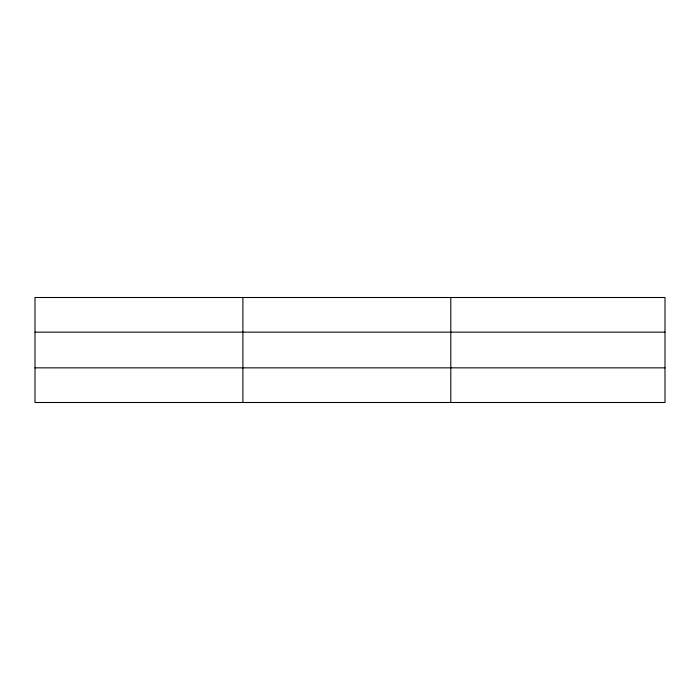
<?xml version="1.0" encoding="UTF-8"?>
<svg xmlns="http://www.w3.org/2000/svg" width="700" height="700" viewBox="0 0 700 700"><rect width="100%" height="100%" fill="white"/><g stroke="black" fill="none" stroke-linecap="round" stroke-linejoin="round"><path stroke-width="1.05" d="M242.9 297.5L242.9 402.5M450.8 297.5L450.8 402.5M665 367.85L665 402.5L35 402.5L35 297.5L665 297.5L665 367.85L35 367.85M35 332.15L665 332.15"/></g></svg>
